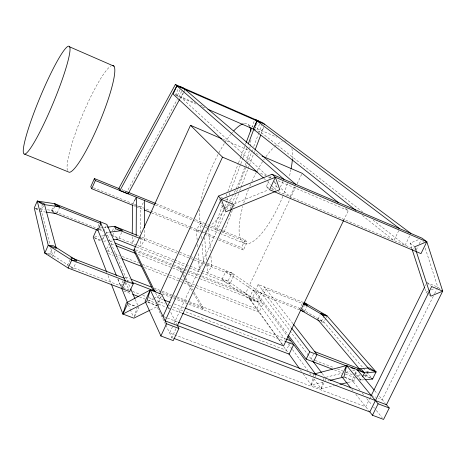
<?xml version="1.0" encoding="UTF-8"?>
<svg xmlns="http://www.w3.org/2000/svg" width="466" height="466" viewBox="0 0 466 466"><rect width="100%" height="100%" fill="white"/><g stroke="black" fill="none" stroke-linecap="round" stroke-linejoin="round"><path stroke-width="0.35" stroke-dasharray="2.33 1.75" d="M140.662 237.211L140.656 246.648L144.71 239.512L144.658 228.684M140.662 232.854L140.668 207.434L143.819 201.784M132.21 236.763L132.134 243.287L135.163 237.91M347.986 382.458L354.335 380.972L355.115 377.606M355.733 374.909L356.665 370.86M303.197 373.773L311.224 384.968L321.179 388.714L323.8 377.81M323.055 382.085L311.224 384.968L313.222 376.773M313.385 376.091L313.886 374.041M158.195 306.086L161.294 295.712M134.249 316.851L137.254 306.989M222.498 205.605L214.331 227.338L216.073 229.604L223.732 209.222M226.068 196.099L226.831 194.06M227.851 191.345L238.312 163.496M238.569 162.82L240.864 156.704M241.114 156.028L245.198 145.159M245.454 144.477L246.217 142.445M251.832 127.498L254.384 120.706M224.752 206.508L226.796 201.073M227.053 200.392L228.078 197.671M229.097 194.957L230.629 190.879M230.886 190.198L240.59 164.381M240.846 163.7L242.891 158.265M243.147 157.584L247.23 146.714M230.251 208.809L231.783 204.743M232.039 204.067L235.61 194.584M236.635 191.875L237.654 189.161M237.91 188.485L245.57 168.162M245.827 167.48L247.102 164.096M247.353 163.415L252.718 149.19M253.737 146.481L258.333 134.284M258.589 133.608L261.653 125.476M232.307 210.411L223.866 232.779L222.078 230.489M233.583 207.02L238.697 193.466M239.716 190.751L240.741 188.043M240.998 187.367L247.9 169.065M248.157 168.389L249.176 165.675M249.432 164.999L253.521 154.153M253.778 153.477L254.803 150.763M261.193 133.824L263.75 127.043M40.14 209.968L42.336 204.97M43.519 205.739L41.328 210.714L49.839 244.3M54.592 206.694L52.151 212.222L51.627 210.387L53.241 206.723M57.161 213.003L59.328 208.104M47.421 253.335L50.066 253.574L52.076 249.048M48.144 254.389L52.85 256.195L55.157 251.005M67.424 265.498L69.76 260.267M71.409 268.288L73.36 268.433L76.581 261.24M98.926 224.391L97.144 228.363L97.93 230.286M106.26 225.736L103.883 231.025L99.707 229.377M102.642 239.035L105.194 233.355M102.456 240.083L104.716 235.056M112.411 230.886L114.473 226.313M180.092 89.53L177.22 95.914L175.699 94.516L178.262 88.814M106.627 248.885L108.66 244.37M112.65 235.347L114.426 231.398M114.723 230.74L115.312 229.423M107.774 251.675L109.825 247.131M183.592 92.588L181.291 97.685L266.511 175.21M183.878 91.953L184.74 90.037M121.643 232.47L118.69 239.011L113.121 236.099M123.012 280.753L120.671 285.908L68.77 266.016M121.41 286.363L123.519 281.726M123.368 288.57L126.21 282.309M134.709 316.286L138.74 307.484L135.303 299.527M163.362 299.755L157.927 297.669L159.139 295.03M165.517 324.388L156.535 305.568L157.444 303.587M157.753 302.923L161.096 295.648M254.605 128.901L256.038 125.808M256.323 125.191L257.18 123.333M256.935 129.886L259.527 124.282M362.816 212.123L261.053 132.426L263.645 126.828M172.525 326.678L169.612 332.969L365.723 406.76L369.422 399.24M173.981 323.526L225.468 212.345M226.686 209.712L230.041 202.465M175.956 328.711L171.826 337.611L173.189 338.124M194.153 292.386L203.625 308.48L203.054 309.704L192.516 291.699M285.244 339.627L257.436 301.648L251.308 300.308L221.886 279.722L225.736 271.474L231.847 272.93L261.403 293.248L312.558 360.754M268.602 188.817L266.249 186.586L268.672 181.391M270.193 178.14L271.101 176.195M245.145 239.874L247.079 242.209L243.433 250.015L241.522 247.627L245.145 239.874L205.442 223.721M231.847 272.93L233.804 275.651L229.942 283.911L228.014 281.132L231.847 272.93L206.211 262.748M280.328 187.111L283.06 181.28M294.64 186.988L290.091 196.664L280.445 187.885M282.763 344.741L245.733 293.178L295.619 187.116M297.162 183.82L302.125 173.282M282.07 344.322L249.118 298.38L253.085 289.963L300.459 308.673M303.442 302.44L258.147 284.464L255.17 290.784L287.609 334.233M251.308 300.308L255.286 291.862L261.403 293.248M249.118 298.38L257.436 301.648L264.385 286.94L292.91 323.614M299.475 309.366L302.469 303.104M343.588 220.476L348.3 210.62L344.922 207.888M303.232 310.379L302.475 309.471L304.566 305.108M304.659 311.119L307.356 305.48M290.295 342.126L286.374 350.321L185.456 311.667M318.115 319.006L320.235 314.597M321.33 321.377L323.765 316.321M321.61 322.018L323.952 322.053L325.769 318.278M326.072 317.649L326.981 315.767M313.502 354.038L311.154 358.907L314.527 360.201M311.224 384.968L314.905 377.367M315.208 376.732L316.129 374.833M313.909 378.782L321.179 388.714L324.86 381.136M325.169 380.506L325.781 379.242M398.78 230.53L393.927 240.526L361.453 214.791M409.672 235.918L405.123 245.256L373.109 220.185M359.968 390.223L351.795 380.116L353.624 376.377M354.842 373.878L356.368 370.761M354.748 374.798L356.513 371.186M416.26 249.957L418.078 246.24M419.289 243.759L421.113 240.037M364.36 379.773L360.929 380.087L358.377 377.006L359.554 374.606M359.571 379.569L360.929 380.087L362.111 377.676M363.853 375.2L365.927 375.025L368.449 369.887M370.091 378.06L365.711 376.377L369.194 369.276M369.73 398.616L370.656 396.735M425.254 285.844L425.895 284.54M433.304 296.23L382.219 399.642L378.357 398.174M434.592 293.627L436.52 289.73M436.84 289.077L437.801 287.126L425.132 247.83M127.824 193.343L126.95 191.794L177.208 99.508M178.595 96.963L181.717 91.237M179.818 98.961L183.983 91.319M133.969 201.638L132.577 204.16L140.668 207.434M197.17 240.118L196.431 229.977L200.403 223.243L201.027 231.165M205.727 230.711L204.271 233.151L201.661 232.091M202.052 244.126L203.525 262.853L199.332 269.808L198.067 252.432M210.888 256.026L211.785 266.133L207.574 273.064L206.869 264.513M148.194 301.327L153.337 298.659M153.984 298.327L161.061 294.663M150.506 309.902L157.555 306.401M424.91 288.67L426.035 292.112L427.998 291.285M431.266 289.899L433.881 288.786M411.874 248.693L410.08 243.182L419.365 239.291M220.406 201.277L223.057 208.401L225.055 207.58M225.725 207.306L231.724 204.854M234.392 203.759L268.399 189.837M271.73 188.474L276.396 186.563L277.853 187.897M325.92 377.279L342.155 373.219M345.685 372.34L349.919 371.28M352.745 370.575L355.564 369.87M327.93 380.897L329.322 380.559M321.179 388.714L334.582 385.586M335.287 385.423L339.522 384.433M103.656 241.237L112.248 239.967M94.586 236.99L98.78 236.419M101.571 236.041L110.652 234.806M106.19 232.633L109.027 232.266M99.31 228.107L97.144 228.363L51.627 210.387L47.462 209.799M100.033 228.025L102.916 227.682M103.638 227.594L106.528 227.257M356.234 375.829L360.393 375.485M39.587 211.22L45.353 212.018M35.655 208.127L37.74 208.424M40.513 208.815L44.684 209.403M221.886 279.722L228.014 281.132L257.436 301.648M163.665 316.647L177.861 322.041M371.274 395.483L375.782 397.195M128.441 303.576L135.519 306.261M128.406 303.634L135.891 306.471M334.466 369.957L341.928 372.817M345.323 374.116L356.181 378.27M123.869 290.965L131.354 293.825M139.509 296.947L144.949 299.026M147.67 300.063L155.83 303.185M158.551 304.222L167.393 307.601M168.069 307.863L171.471 309.162M172.152 309.424L181.67 313.065M148.066 302.218L156.844 305.568M344.59 377.25L354.335 380.972M147.798 302.236L156.535 305.568M344.677 377.396L351.795 380.116M174.232 303.925L184.42 307.84M315.202 360.457L334.093 367.697M337.466 368.99L342.86 371.058M346.232 372.351L352.983 374.938M357.026 376.487L358.377 377.006M123.146 287.802L129.239 290.137M132.624 291.431L140.074 294.285M142.788 295.322L146.173 296.621M148.881 297.658L153.623 299.475M157.007 300.774L165.139 303.884M169.199 305.44L170.556 305.958M173.265 306.995L182.748 310.63M125.622 277.095L129.688 278.662M154.071 288.07L161.521 290.947M162.203 291.209L173.037 295.392M173.713 295.654L176.428 296.696M177.103 296.959L188.619 301.403M189.295 301.665L285.477 338.776M155.155 289.794L161.213 292.13M161.888 292.386L172.659 296.539M173.335 296.801L174.68 297.32M177.371 298.357L186.796 301.991M189.487 303.028L203.625 308.48M127.067 280.433L131.127 282M162.285 293.999L284.872 341.217M108.549 253.504L113.29 255.356M116.005 256.411L120.746 258.263M144.472 267.513L168.197 276.769M168.873 277.031L183.109 282.582M183.785 282.845L195.306 287.341M195.982 287.604L259.02 312.191L263.133 303.494L200.374 278.854M107.396 250.702L112.125 252.549M114.834 253.609L119.564 255.455M122.267 256.51L138.489 262.847M142.544 264.432L168.902 274.724M169.577 274.987L256.76 309.04L260.844 300.407L136.392 251.483M136.748 247.172L173.218 261.548M173.888 261.81L184.693 266.074M185.369 266.336L188.747 267.67M189.423 267.938L200.904 272.464M201.58 272.726L229.942 283.911M35.55 208.436L40.041 210.207M319.653 320.363L323.952 322.053L362.676 367.406M135.559 249.828L173.416 264.729M173.835 264.892L188.963 270.845M189.639 271.107L201.126 275.627M201.801 275.895L245.733 293.178M110.11 241.149L113.488 242.477M111.292 243.881L115.341 245.471M138.286 254.477L172.03 267.723M172.705 267.991L183.499 272.231M184.175 272.494L186.878 273.554M187.548 273.822L199.698 278.586M94.476 237.689L100.889 240.206M111.322 235.074L174.051 259.83M174.727 260.098L185.52 264.356M186.196 264.624L189.569 265.958M190.245 266.22L201.708 270.746M202.384 271.014L228.014 281.132M299.621 309.873L263.074 295.456L266.074 289.106L302.62 303.599M138.082 235.691L192.72 257.395M195.423 258.467L205.541 262.486M140.115 237.683L144.71 239.512M203.525 262.853L204.795 263.354M207.335 264.368L211.785 266.133M140.598 238.679L178.426 253.685M179.101 253.953L189.907 258.24M190.582 258.508L193.279 259.579M193.955 259.847L206.118 264.671M206.787 264.938L233.804 275.651M205.267 227.484L206.607 228.025M207.277 228.299L219.352 233.198M220.022 233.472L245.506 243.811M93.485 187.751L150.011 210.615M150.681 210.888L189.709 226.674M190.384 226.942L201.149 231.299M201.825 231.573L204.516 232.662M205.186 232.93L216.626 237.561M219.317 238.65L241.522 247.627M196.431 229.977L201.003 231.829M133.515 205.599L135.536 206.421M136.212 206.688L143.633 209.688M151.724 212.956L188.812 227.944M189.487 228.218L200.275 232.575M204.318 234.212L215.781 238.842M218.478 239.932L243.433 250.015M127.375 191.969L121.993 189.779L126.95 191.794M156.314 203.735L192.656 218.519M195.347 219.614L204.766 223.447M155.364 204.935L209.316 226.86M209.991 227.134L247.079 242.209M221.041 197.159L222.323 197.695M225.527 199.023L230.653 201.149L231.899 202.559M426.862 282.582L437.801 287.126L439.98 288.903M266.249 186.586L268.929 187.722M271.608 188.852L275.627 190.547M278.208 191.643L414.251 249.112M260.645 173.352L265.999 175.63M268.672 176.765L270.682 177.622M278.045 180.75L348.3 210.62M223.243 139.386L249.31 150.588M255.997 153.46L260.011 155.184M248.227 124.731L252.887 126.764M253.551 127.055L276.839 137.208M284.825 140.691L286.159 141.274M175.699 94.516L194.928 102.893M200.234 105.205L203.549 106.65M175.647 95.227L195.906 104.052M202.582 106.959L205.92 108.415M257.785 131.004L261.053 132.426M99.066 229.371L102.91 231.386M94.47 237.858L101.506 241.557M302.475 309.471L323.952 322.053M365.927 375.025L370.773 377.932M359.7 379.347L360.929 380.087M51.627 210.387L54.551 212.181M35.451 208.663L38.404 210.486M50.066 253.574L73.36 268.433M225.736 271.474L255.286 291.862M410.08 243.182L414.757 246.782M427.392 283.025L431.656 286.549M426.035 292.112L428.155 293.918M428.691 294.366L430.281 295.718M268.655 177.162L269.727 178.134M274.55 182.521L276.693 184.472M263.808 178.274L265.404 179.76M267.542 181.74L270.74 184.711M271.276 185.206L276.076 189.662M363.148 367.959L366.451 371.827M366.923 372.381L371.647 377.914M364.773 375.264L365.711 376.377M223.057 208.401L223.866 209.362M374.74 390.718L377.547 394.061M379.417 396.292L385.207 403.201M362.239 393.03L363.602 394.714M366.777 398.646L371.775 404.82M373.592 407.068L374.501 408.193M376.312 410.435L382.219 417.734M351.783 389.197L353.135 390.892M355.832 394.294L369.002 410.89M258.147 284.464L291.227 327.615M322.152 373.423L325.647 378.037M253.085 289.963L287.196 335.887M288.238 343.722L292.089 348.982M292.52 349.564L307.921 370.598M309.628 372.94L311.34 375.276M283.765 346.681L288.722 353.589M300.238 369.649L301.508 371.419M183.22 273.816L179.212 267.006L178.699 268.113L181.606 273.076M183.581 274.433L185.404 277.526M185.771 278.15L192.691 289.91M183.062 275.563L184.152 277.421M184.519 278.045L192.149 291.081M168.191 307.205L169.49 309.779M170.789 312.354L177.43 325.536M155.685 293.091L157.927 297.669M165.826 325.035L172.641 339.312M106.126 231.917L130.154 287.598M125.709 282.274L129.111 290.26M117.927 279.198L121.23 287.266M117.875 279.105L121.177 287.184M128.336 304.7L129.991 308.737M130.264 309.412L133.293 316.822M108.054 275.616L111.182 283.707M219.439 198.685L220.162 200.63M274.445 181.088L276.396 186.563M422.912 240.934L423.355 242.314M50.724 247.801L52.85 256.195M208.523 229.324L210.44 250.976M204.626 237.427L206.514 260.238M201.429 236.204L201.65 239.087M197.485 244.464L197.695 247.359M291.856 148.398A55.337 17.184 -67.1 0 1 292.415 158.702M290.982 169.426A55.337 17.184 -67.1 0 1 289.258 176.946M287.347 183.61A55.337 17.184 -67.1 0 1 283.095 195.609M282.827 196.273A55.337 17.184 -67.1 0 1 248.483 243.636A55.337 17.184 -67.1 0 1 242.774 206.438M243.747 203.054A55.337 17.184 -67.1 0 1 248.436 189.557M249.817 186.173A55.337 17.184 -67.1 0 1 250.679 184.146M251.867 181.472A55.337 17.184 -67.1 0 1 256.952 171.191M257.29 170.573A55.337 17.184 -67.1 0 1 263.214 160.648M263.61 160.048A55.337 17.184 -67.1 0 1 264.408 158.871M265.987 156.628A55.337 17.184 -67.1 0 1 274.323 146.912M274.858 146.411A55.337 17.184 -67.1 0 1 282.204 141.6M244.353 123.566A55.908 15.413 -67.2 0 1 249.293 126.082M250.935 140.05A55.908 15.413 -67.2 0 1 250.195 145.893M250.061 146.668A55.908 15.413 -67.2 0 1 249.782 148.24M249.275 150.792A55.908 15.413 -67.2 0 1 246.654 161.12M246.077 163.059A55.908 15.413 -67.2 0 1 244.807 167.032M244.586 167.702A55.908 15.413 -67.2 0 1 233.763 193.617M233.443 194.246A55.908 15.413 -67.2 0 1 229.517 201.539M228.416 203.432A55.908 15.413 -67.2 0 1 224.49 209.7M224.099 210.282A55.908 15.413 -67.2 0 1 210.428 225.387M208.657 226.389A55.908 15.413 -67.2 0 1 205.197 227.257M203.304 226.82A55.908 15.413 -67.2 0 1 199.588 209.554M200.636 202.483A55.908 15.413 -67.2 0 1 218.624 153.355M218.956 152.732A55.908 15.413 -67.2 0 1 224.618 143.068M224.985 142.497A55.908 15.413 -67.2 0 1 230.699 134.47M231.13 133.928A55.908 15.413 -67.2 0 1 232.831 131.913M67.424 170.539A57.784 9.279 -67.3 0 1 82.284 115.504A57.784 9.279 -67.3 0 1 111.1 65.898"/><path stroke-width="0.7" d="M136.177 235.4L136.41 197.229L134.319 201.009M132.245 233.868L132.571 204.883M374.274 390.159L356.979 369.515L346.622 365.53L343.937 377.006L330.015 380.39M167.871 306.564L161.702 294.326L150.273 289.928L146.714 301.7L122.913 314.049L111.438 284.382M149.866 310.222L133.847 318.167L122.913 314.049L126.368 302.853L150.273 289.928L166.537 323.777L178.897 328.454L173.259 340.611L160.898 335.98L145.107 301.205L150.273 289.928M246.217 142.445L251.576 128.179M248.256 144L253.877 129.047M254.896 126.333L256.941 120.898M255.059 150.087L260.68 135.175M48.243 245.285L71.682 260.144L76.873 260.587L53.508 245.815L48.243 245.285L56.31 248.407L44.34 203.875L37.274 201.079L34.268 207.935L44.783 253.096L68.153 268.043L129.682 291.588L133.218 283.829L106.854 224.414L54.592 203.671L37.274 201.079L48.243 245.285L44.783 253.096L46.798 253.871M119.302 188.683L94.406 178.554L90.794 186.662L91.709 188.707L132.839 205.325M91.709 188.707L95.344 180.54L94.406 178.554M68.153 268.043L71.682 260.144L70.925 257.651L124.183 278.179M96.579 229.627L93.194 237.182L106.749 272.243M264.793 124.34L176.876 85.831L173.136 94.138L263.273 177.779M221.903 138.81L190.489 125.307L133.707 250.423L153.238 290.516L153.809 289.27M121.76 288.559L125.29 280.782L100.108 221.74M122.913 314.049L127.801 303.331L121.504 287.936M159.745 293.708L222.503 157.135L190.489 125.307M162.989 316.391L218.478 196.099L272.01 174.243L422.021 238.178L426.815 241.72L442.7 291.128L386.483 404.727L165.145 320.882L221.268 199.343L275.371 177.237L426.815 241.72L420.99 253.62L269.54 189.709L275.371 177.237L272.01 174.243M256.958 120.91L253.219 129.018L355.756 210.277M160.898 335.98L166.537 323.777M177.43 325.536L233.565 204.44L221.268 199.343L218.478 196.099M343.588 220.476L283.602 345.912L185.101 308.102M332.433 369.183L306.203 359.146L309.75 351.783L291.669 328.192M313.432 361.913L316.979 354.568L293.353 324.19M369.771 411.857L372.474 415.258L383.582 419.417L389.232 408.012L378.124 403.806L346.622 365.53L341.438 376.161L350.886 388.062M362.705 376.47L364.476 372.847L376.074 371.932L372.59 379.021L365.047 379.708M424.613 287.155L371.274 395.483L178.542 322.297M372.474 415.258L378.124 403.806M295.852 184.408L183.453 88.057L175.35 84.503L118.836 188.48L119.937 190.53L128.115 193.862L179.474 99.596M119.937 190.53L176.876 85.831M426.815 241.72L414.757 246.782L430.811 296.172L442.7 291.128L431.656 286.549L369.823 411.921L173.87 338.38M313.886 374.041L346.622 365.53M340.227 384.269L347.281 382.621M113.681 239.751L117.257 239.221M109.737 232.173L122.529 230.507L114.473 226.313L107.25 227.169M303.663 303.156L305.457 303.238L326.981 315.767L376.074 371.932L369.194 369.276L320.841 313.333L326.981 315.767L324.068 315.692L303.704 303.82M46.076 212.117L56.17 213.515M132.711 294.343L138.833 296.685M182.352 313.321L289.112 354.137L293.679 344.607L285.553 341.479M371.344 378.538L372.59 379.021M164.038 300.017L170.154 302.364M131.039 279.186L151.363 287.027M286.159 339.038L290.901 340.867M314.678 351.609L361.901 369.806L364.476 372.847L357.014 369.975M131.802 282.262L155.26 291.297M71.682 260.144L133.218 283.829M309.75 351.783L346.832 366.055M350.904 367.622L354.3 368.932M122.104 258.793L141.757 266.459M116.488 239.18L136.072 246.904M114.84 243.007L133.771 250.446M116.017 245.733L135.583 253.417M53.497 212.752L97.93 230.286L100.912 223.622L55.134 205.471L54.592 203.671L59.869 206.881L42.61 204.347L37.274 201.079M300.296 310.14L304.356 311.742M137.406 235.423L114.473 226.313L115.609 228.765L139.247 238.143M304.112 302.708L305.457 303.238L307.356 305.48L303.296 303.867M24.663 154.182L69.3 172.298A57.784 9.279 -67.3 0 0 101.332 117.98A57.784 9.279 -67.3 0 0 112.294 65.456M144.303 209.962L151.048 212.682M128.051 192.242L155.644 203.461M95.344 180.54L154.689 204.661M222.503 157.135L257.302 171.931M262.014 156.046L302.125 173.282L338.724 202.879M69.667 46.862A58.407 7.165 -67.4 0 1 38.87 133.928A58.407 7.165 -67.4 0 1 31.362 119.867A58.407 7.165 -67.4 0 1 69.667 46.862L113.972 66.184M207.923 109.289L255.316 129.927M300.704 310.088L319.175 320.928M376.074 371.932L369.392 367.959L357.69 368.781L364.476 372.847M410.89 233.431L262.673 122.768L254.89 119.348L399.688 228.66M260.389 122.412L258.321 120.857L179.404 86.28L180.954 87.62M175.35 84.503L283.969 179.34M317.812 319.635L359.14 368.589M385.959 404.104L389.232 408.012M312.977 361.307L321.715 372.847M288.04 334.815L306.203 359.146M287.633 336.464L316.129 374.833M288.833 353.746L299.393 368.472M177.278 325.233L178.897 328.454M134.22 249.304L155.044 291.786M130.725 288.926L135.018 298.869M97.691 229.703L116.576 275.889M221.268 199.343L225.888 211.768L279.792 189.679L275.371 177.237M412.101 249.386L424.683 287.976M144.518 200.526L144.658 227.961M292.368 159.407A55.337 17.184 -67.1 0 1 291.104 168.768M249.601 126.641A55.908 15.413 -67.2 0 1 250.859 131.121M233.763 130.87A55.908 15.413 -67.2 0 1 243.176 123.828"/></g></svg>
